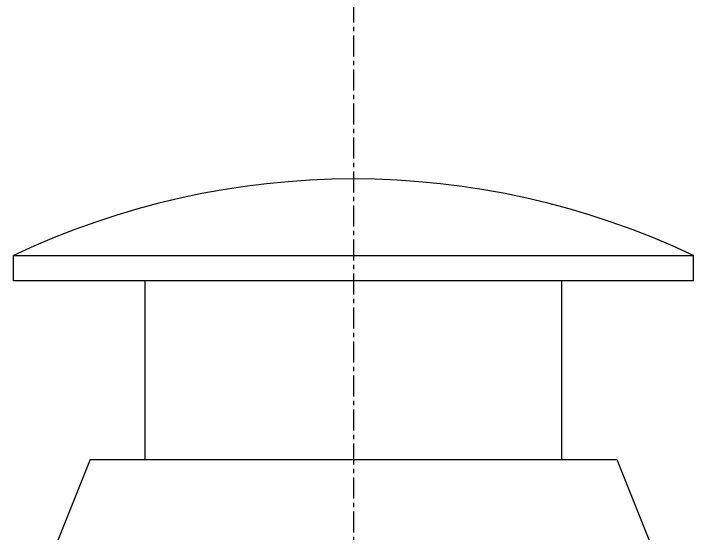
# Model space of a CAD drawing. Extents: x 8 to 293, y -214 to 82.
# Drawn here: x 252.74 to 292.74, y -47.37 to -16.79 of the extents above; entities that cross this region are included whole.
import ezdxf

# ---------------------------------------------------------------- set-up
doc = ezdxf.new("R2010")
doc.units = 0
doc.linetypes.add('CENTER', pattern=[2, 1.25, -0.25, 0.25, -0.25])
doc.layers.get('0').update_dxf_attribs({"linetype": 'CONTINUOUS'})
doc.layers.add('CENTER', color=1, linetype='CENTER')

msp = doc.modelspace()

# ---------------------------------------------------------------- linework, layer by layer
at = {"color": 7, "linetype": 'CONTINUOUS'}
for p, q in [((252.742, -32.519), (252.742, -31.019)), ((252.742, -31.019), (292.742, -31.019)), ((292.742, -32.519), (292.742, -31.019)), ((292.742, -32.519), (252.742, -32.519)), ((260.492, -43.019), (260.492, -32.519)), ((284.992, -43.019), (284.992, -32.519)), ((257.242, -43.019), (255.242, -48.019)), ((257.242, -43.019), (288.242, -43.019)), ((288.242, -43.019), (290.242, -48.019))]:
    msp.add_line(p, q, dxfattribs=at)
msp.add_arc((272.742, -73.214), 46.694, 64.6392, 115.3608, dxfattribs=at)
at = {"layer": 'CENTER', "color": 1, "linetype": 'CENTER'}
msp.add_line((272.742, -16.072), (272.742, -167.772), dxfattribs=at)

doc.saveas('drawing.dxf')
